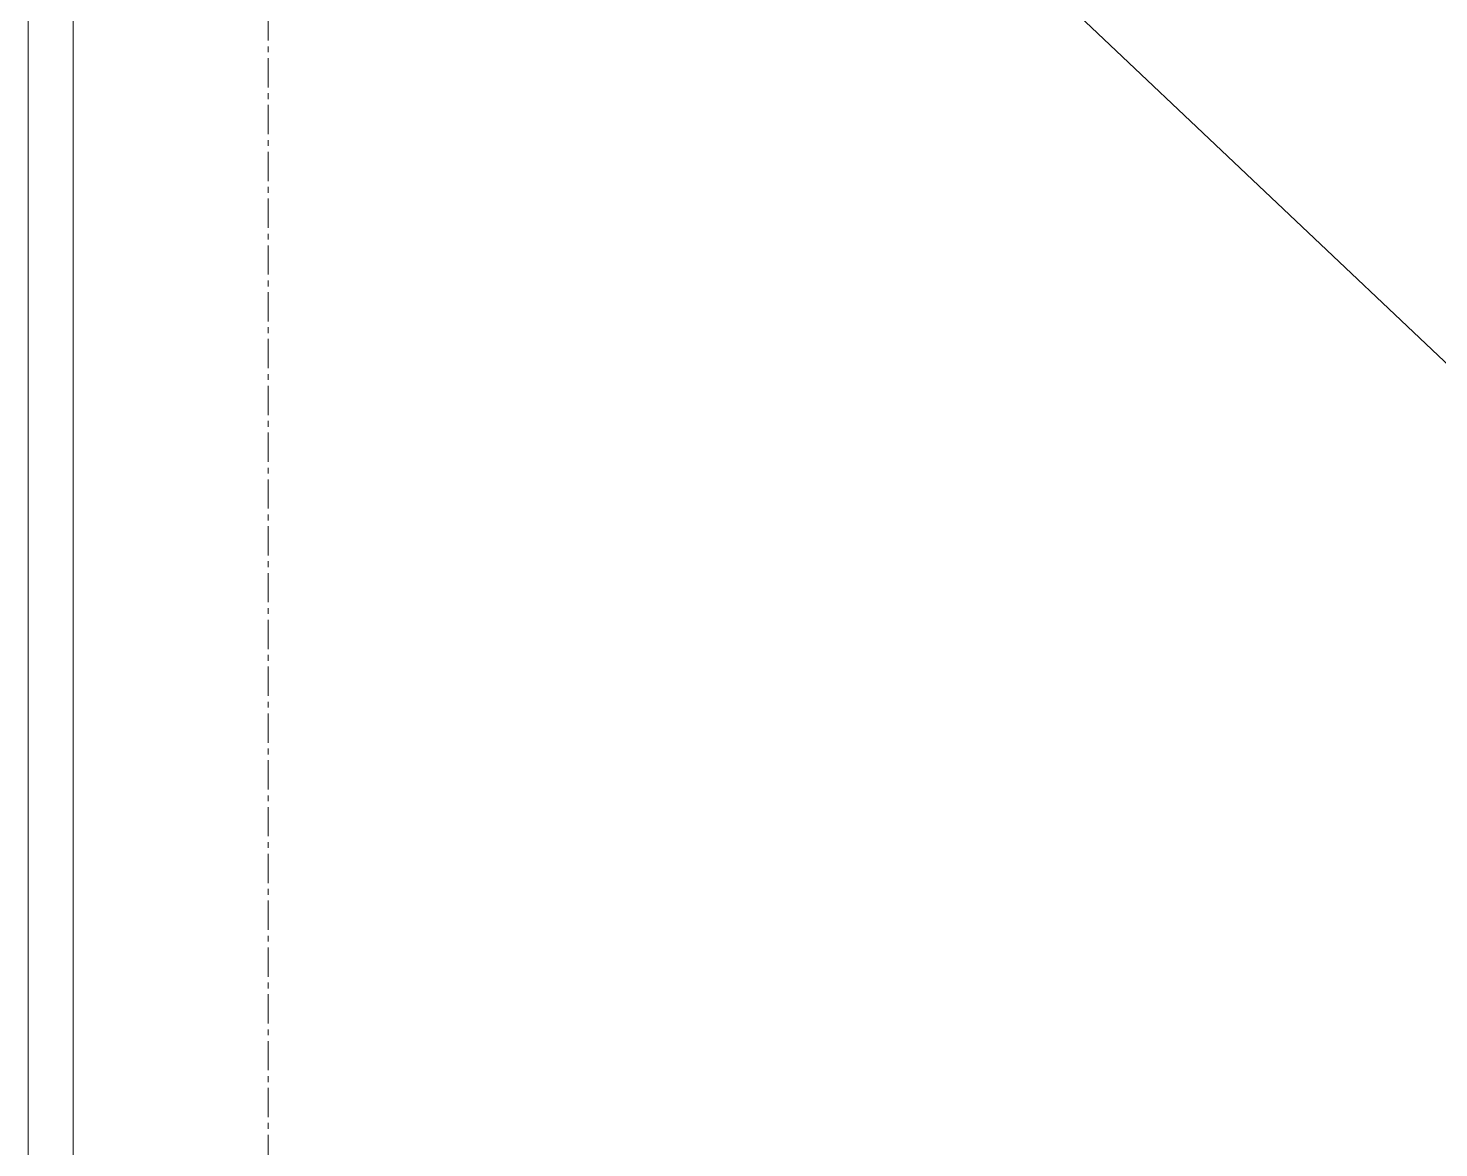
# Model space of a CAD drawing. Header units: inches. Extents: x 719368 to 6315912, y -2624014 to 446967.
# Drawn here: x 6163768 to 6167385, y -2400476 to -2397605 of the extents above; entities that cross this region are included whole.
import ezdxf
from ezdxf.lldxf.tags import DXFTag

# ---------------------------------------------------------------- set-up
doc = ezdxf.new("R2010")
doc.units = ezdxf.units.IN
doc.header["$LTSCALE"] = 20
doc.header["$MEASUREMENT"] = 0
doc.linetypes.add('CENTER', pattern=[2, 1.25, -0.25, 0.25, -0.25])
for name, color, linetype, lineweight in [('DIM', 7, 'Continuous', 13), ('GRID', 202, 'CENTER', 5), ('hatch', 6, 'Continuous', 0)]:
    doc.layers.add(name, color=color, linetype=linetype, lineweight=lineweight)
tags = doc.linetypes.add('DASHED', pattern=[0.75, 0.5, -0.25]).pattern_tags.tags
tags[6:7] = [DXFTag(74, 4), DXFTag(75, 0), DXFTag(340, '0'), DXFTag(46, 1.0), DXFTag(50, 0.0), DXFTag(44, 0.0), DXFTag(45, 0.0)]
tags[4:5] = [DXFTag(74, 4), DXFTag(75, 0), DXFTag(340, '0'), DXFTag(46, 1.0), DXFTag(50, 0.0), DXFTag(44, 0.0), DXFTag(45, 0.0)]

msp = doc.modelspace()

# ---------------------------------------------------------------- linework, layer by layer
at = {"layer": 'DIM'}
for p, q in [((6163767.7345, -2396428.3184), (6163767.7345, -2402585.7585)), ((6163882.7345, -2396475.9529), (6163882.7345, -2402538.124))]:
    msp.add_line(p, q, dxfattribs=at)
at = {"layer": 'GRID', "color": 190, "ltscale": 3}
msp.add_line((6164382.7344, -2425117.1627), (6164382.7344, -2375983.4931), dxfattribs=at)
at = {"layer": 'hatch', "linetype": 'DASHED', "ltscale": 0.05}
msp.add_line((6164599.0517, -2395808.8033), (6172466.4172, -2403256.1686), dxfattribs=at)

doc.saveas('drawing.dxf')
